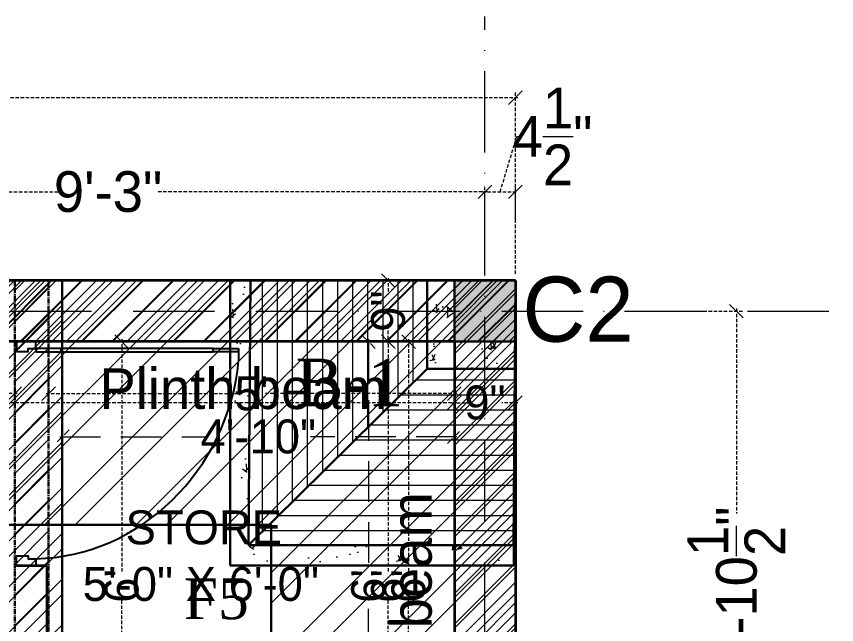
# Model space of a CAD drawing. Header units: millimetres. Extents: x -6808 to 215771, y -89660 to -16303.
# Drawn here: x 99434.7 to 99555.5, y -47174.5 to -47084.8 of the extents above; entities that cross this region are included whole.
import ezdxf

# ---------------------------------------------------------------- set-up
doc = ezdxf.new("R2010")
doc.units = ezdxf.units.MM
doc.header["$PDMODE"] = 35
for name, pattern in [('ACAD_ISO10W100', [18, 12, -3, 0, -3]), ('CENTER2', [1.125, 0.75, -0.125, 0.125, -0.125]), ('DASHED', [0.75, 0.5, -0.25])]:
    doc.linetypes.add(name, pattern=pattern)
doc.layers.get('0').update_dxf_attribs({"color": 8})
for name, color, linetype, lineweight in [('beam', 6, 'CENTER2', 30), ('COL. FOUN', 6, 'Continuous', 30), ('col.center', 5, 'ACAD_ISO10W100', 15), ('column', 5, 'Continuous', 30), ('dim2', 6, 'Continuous', 20), ('plinth beam', 114, 'Continuous', 30), ('text', 7, 'Continuous', 25), ('wall', 7, 'Continuous', 35), ('WALL FOOTING', 6, 'Continuous', 30)]:
    doc.layers.add(name, color=color, linetype=linetype, lineweight=lineweight)
doc.layers.add('Beam Text', color=6, linetype='Continuous')
doc.layers.add('NET 01', color=8, linetype='Continuous')
doc.styles.add('SAJ', font='eurr____.ttf')
doc.styles.get("Standard").update_dxf_attribs({"font": 'times.ttf'})
doc.dimstyles.new('SAJ', dxfattribs={"dimtxt": 5, "dimasz": 2, "dimexe": 1, "dimexo": 1, "dimgap": 0.09375, "dimtad": 0, "dimdec": 1, "dimzin": 0, "dimdsep": 46, "dimlunit": 4, "dimtxsty": 'SAJ', "dimblk": 'OBLIQUE', "dimcen": 0.125, "dimdle": 0.375, "dimadec": 0, "dimazin": 0, "dimtfac": 1, "dimtdec": 1, "dimtofl": 0, "dimtmove": 0, "dimatfit": 3, "dimldrblk": 'OBLIQUE', "dimfxl": 1, "dimtolj": 1, "dimtzin": 0, "dimlwd": 5, "dimlwe": 5, "dimarcsym": 1})

# ---------------------------------------------------------------- blocks, each defined once
blk = doc.blocks.new('_Oblique')
at = {"color": 0, "linetype": 'ByBlock', "lineweight": -2}
blk.add_line((-0.5, -0.5), (0.5, 0.5), dxfattribs=at)
blk = doc.blocks.new('*D877')
at = {"layer": 'Defpoints', "color": 0, "transparency": 16777216}
for p in [(99508.2296930708, -47096.81539066404), (99214.22969307083, -47123.77377088655), (99508.2296930708, -47123.77377088655)]:
    blk.add_point(p, dxfattribs=at)
at = {"layer": 'dim2', "color": 0, "linetype": 'DASHED', "lineweight": 5, "transparency": 16777216}
for p, q in [((99214.22969307083, -47122.77377088655), (99214.22969307083, -47095.81539066404)), ((99508.2296930708, -47122.77377088655), (99508.2296930708, -47095.81539066404)), ((99213.8546930708, -47096.81539066404), (99342.77470959064, -47096.81539066404)), ((99508.6046930708, -47096.81539066404), (99379.68467655098, -47096.81539066404))]:
    blk.add_line(p, q, dxfattribs=at)
at = {"layer": 'dim2', "color": 0, "lineweight": 5, "transparency": 16777216, "xscale": 2, "yscale": 2, "zscale": 2, "rotation": 180}
blk.add_blockref('_Oblique', (99214.22969307083, -47096.81539066404), dxfattribs=at)
at = {"layer": 'dim2', "color": 0, "lineweight": 5, "transparency": 16777216, "xscale": 2, "yscale": 2, "zscale": 2}
blk.add_blockref('_Oblique', (99508.2296930708, -47096.81539066404), dxfattribs=at)
at = {"layer": 'dim2', "color": 0, "transparency": 16777216, "insert": (99361.2296930708, -47096.81539066404), "char_height": 12, "attachment_point": 5, "style": 'SAJ'}
blk.add_mtext('\\A1;24\'-6"', dxfattribs=at)
blk = doc.blocks.new('QEWFWE')
at = {"layer": 'NET 01'}
for p, q in [((238503.447248156, 15011.84604531023), (238503.447248156, 15015.76753637501)), ((238503.447248156, 15015.76753637501), (238505.4079936855, 15015.76753637501)), ((238503.9780872839, 15015.767536375), (238503.9780872839, 15011.84604531023)), ((238503.9780872839, 15011.84604531023), (238503.447248156, 15011.84604531023)), ((238503.447248156, 15011.84604531023), (238503.447248156, 14988.31709892158)), ((238503.9780872839, 14988.31709892158), (238503.9780872839, 15011.84604531023)), ((238503.447248156, 14988.31709892158), (238503.447248156, 14984.39560785534)), ((238503.9780872839, 14988.31709892158), (238503.447248156, 14988.31709892158)), ((238503.9780872839, 14984.39560785534), (238503.9780872839, 14988.31709892158)), ((238503.447248156, 14984.39560785534), (238503.9780872839, 14984.39560785534))]:
    blk.add_line(p, q, dxfattribs=at)
for points in [[(238503.447248156, 14984.39560785534), (238502.397248156, 14984.39560785534), (238502.397248156, 14981.39560785623), (238503.8972481559, 14981.39560785623), (238503.8972481559, 14982.89560785623), (238503.8972481559, 14983.19560785624), (238503.447248156, 14983.19560785624)], [(238536.0159434743, 14984.39560785679), (238537.0659434743, 14984.39560785679), (238537.0659434743, 14981.39560785768), (238535.5659434743, 14981.39560785768), (238535.5659434743, 14982.89560785768), (238535.5659434743, 14983.19560785768), (238536.0159434743, 14983.19560785768)]]:
    blk.add_lwpolyline(points, close=True, dxfattribs=at)
blk.add_ellipse((238504.1825277307, 14985.62107381455), major_axis=(-29.26720776775804, 13.54059412585916), ratio=0.9257658053637364, start_param=-2.718612033376265, end_param=-1.204625234293297, dxfattribs=at)
blk = doc.blocks.new('A$C32B276F4')
at = {"layer": 'column'}
blk.add_hatch(color=256, dxfattribs=at).paths.add_polyline_path([(9, 4e-16), (9, 9), (0, 9), (0, 0)])
for p, q in [((0, 0), (0, 9)), ((0, 9), (9, 9)), ((9, 9), (9, 0)), ((9, 0), (0, 0))]:
    blk.add_line(p, q, dxfattribs=at)
at = {"layer": 'col.center', "linetype": 'ByBlock', "insert": (10.02063704890315, 9.5863662876543), "char_height": 9.6, "width": 293.6941008602527, "attachment_point": 1, "style": 'SAJ'}
blk.add_mtext('\\A1;{\\fCentury Gothic|b0|i0|c0|p34;C2}', dxfattribs=at)
blk = doc.blocks.new('*D883')
at = {"layer": 'col.center', "color": 0, "linetype": 'DASHED', "lineweight": 5, "transparency": 16777216}
for p, q in [((99392.35469307084, -47110.69043733568), (99441.0874849211, -47110.69043733568)), ((99392.72969307084, -47114.94419863255), (99392.72969307084, -47109.6904373357)), ((99504.10469307088, -47110.69043733568), (99455.37190122064, -47110.69043733568)), ((99503.72969307088, -47114.94419863255), (99503.72969307088, -47109.6904373357))]:
    blk.add_line(p, q, dxfattribs=at)
at = {"layer": 'Defpoints', "color": 0, "transparency": 16777216}
for p in [(99503.72969307088, -47110.69043733568), (99392.72969307084, -47115.94419863255), (99503.72969307088, -47115.94419863255)]:
    blk.add_point(p, dxfattribs=at)
at = {"layer": 'col.center', "color": 0, "lineweight": 5, "transparency": 16777216, "xscale": 2, "yscale": 2, "zscale": 2, "rotation": 180}
blk.add_blockref('_Oblique', (99392.72969307084, -47110.69043733568), dxfattribs=at)
at = {"layer": 'col.center', "color": 0, "lineweight": 5, "transparency": 16777216, "xscale": 2, "yscale": 2, "zscale": 2}
blk.add_blockref('_Oblique', (99503.72969307088, -47110.69043733568), dxfattribs=at)
at = {"layer": 'col.center', "color": 0, "transparency": 16777216, "insert": (99448.22969307088, -47110.69043733568), "char_height": 5, "attachment_point": 5, "style": 'SAJ'}
blk.add_mtext('\\A1;{\\H1.2x;9\'-3"}', dxfattribs=at)
blk = doc.blocks.new('*D884')
at = {"layer": 'col.center', "color": 0, "linetype": 'DASHED', "lineweight": 5, "transparency": 16777216}
for p, q in [((99505.97969307084, -47110.69043733571), (99508.43113167217, -47102.5189753313)), ((99508.43113167217, -47102.5189753313), (99508.61863167217, -47102.5189753313)), ((99503.35469307088, -47110.69043733571), (99508.6046930708, -47110.69043733571)), ((99503.72969307088, -47114.94419863255), (99503.72969307088, -47109.6904373357)), ((99508.2296930708, -47114.94419863255), (99508.2296930708, -47109.6904373357))]:
    blk.add_line(p, q, dxfattribs=at)
at = {"layer": 'Defpoints', "color": 0, "transparency": 16777216}
for p in [(99508.2296930708, -47110.69043733571), (99503.72969307088, -47115.94419863255), (99508.2296930708, -47115.94419863255)]:
    blk.add_point(p, dxfattribs=at)
at = {"layer": 'col.center', "color": 0, "lineweight": 5, "transparency": 16777216, "xscale": 2, "yscale": 2, "zscale": 2, "rotation": 180}
blk.add_blockref('_Oblique', (99503.72969307088, -47110.69043733571), dxfattribs=at)
at = {"layer": 'col.center', "color": 0, "lineweight": 5, "transparency": 16777216, "xscale": 2, "yscale": 2, "zscale": 2}
blk.add_blockref('_Oblique', (99508.2296930708, -47110.69043733571), dxfattribs=at)
at = {"layer": 'col.center', "color": 0, "transparency": 16777216, "insert": (99513.69476052676, -47102.5189753313), "char_height": 5, "attachment_point": 5, "style": 'SAJ'}
blk.add_mtext('\\A1;{\\H1.2x;4{\\H1.000000x;\\S1/2;}"}', dxfattribs=at)
blk = doc.blocks.new('*D885')
at = {"layer": 'col.center', "color": 0, "linetype": 'DASHED', "lineweight": 5, "transparency": 16777216}
for p, q in [((99533.68603890552, -47128.27377088658), (99541.76515445845, -47128.27377088658)), ((99540.76515445844, -47127.89877088658), (99540.76515445844, -47158.09521912447)), ((99540.76515445844, -47211.14877088658), (99540.76515445844, -47180.9523226487)), ((99533.68603890552, -47210.77377088658), (99541.76515445845, -47210.77377088658))]:
    blk.add_line(p, q, dxfattribs=at)
at = {"layer": 'Defpoints', "color": 0, "transparency": 16777216}
for p in [(99532.68603890552, -47128.27377088658), (99532.68603890552, -47210.77377088658), (99540.76515445844, -47210.77377088658)]:
    blk.add_point(p, dxfattribs=at)
at = {"layer": 'col.center', "color": 0, "lineweight": 5, "transparency": 16777216, "xscale": 2, "yscale": 2, "zscale": 2}
for p, rotation in [((99540.76515445844, -47128.27377088658), 90), ((99540.76515445844, -47210.77377088658), 270)]:
    blk.add_blockref('_Oblique', p, dxfattribs=dict(at, rotation=rotation))
at = {"layer": 'col.center', "color": 0, "transparency": 16777216, "insert": (99540.76515445848, -47169.52377088658), "char_height": 5, "attachment_point": 5, "rotation": 90, "style": 'SAJ'}
blk.add_mtext('\\A1;{\\H1.2x;6\'-10{\\H1.000000x;\\S1/2;}"}', dxfattribs=at)
blk = doc.blocks.new('*D895')
at = {"layer": 'col.center', "color": 0, "linetype": 'DASHED', "lineweight": 5, "transparency": 16777216}
for p, q in [((99335.72969307077, -47133.77377088656), (99335.72969307077, -47142.77248446688)), ((99499.2296930708, -47133.7737708866), (99499.2296930708, -47142.77248446688)), ((99335.35469307077, -47141.77248446691), (99408.38080357003, -47141.77248446691)), ((99499.6046930708, -47141.77248446691), (99426.57858257153, -47141.77248446691))]:
    blk.add_line(p, q, dxfattribs=at)
at = {"layer": 'Defpoints', "color": 0, "transparency": 16777216}
for p in [(99335.72969307077, -47132.77377088656), (99499.2296930708, -47132.77377088659), (99499.2296930708, -47141.77248446691)]:
    blk.add_point(p, dxfattribs=at)
at = {"layer": 'col.center', "color": 0, "lineweight": 5, "transparency": 16777216, "xscale": 2, "yscale": 2, "zscale": 2, "rotation": 180}
blk.add_blockref('_Oblique', (99335.72969307077, -47141.77248446691), dxfattribs=at)
at = {"layer": 'col.center', "color": 0, "lineweight": 5, "transparency": 16777216, "xscale": 2, "yscale": 2, "zscale": 2}
blk.add_blockref('_Oblique', (99499.2296930708, -47141.77248446691), dxfattribs=at)
at = {"layer": 'col.center', "color": 0, "transparency": 16777216, "insert": (99417.47969307078, -47141.77248446691), "char_height": 5, "attachment_point": 5, "style": 'SAJ'}
blk.add_mtext('\\A1;{\\C1;13\'-7{\\H1.000000x;\\S1/2;}"}', dxfattribs=at)
blk = doc.blocks.new('*D896')
at = {"layer": 'col.center', "color": 0, "linetype": 'DASHED', "lineweight": 5, "transparency": 16777216}
for p, q in [((99499.2296930708, -47133.77377088655), (99499.2296930708, -47142.77248446688)), ((99508.2296930708, -47133.77377088655), (99508.2296930708, -47142.77248446688)), ((99498.85469307083, -47141.77248446691), (99501.25708844526, -47141.77248446691)), ((99508.6046930708, -47141.77248446691), (99506.20229769636, -47141.77248446691))]:
    blk.add_line(p, q, dxfattribs=at)
at = {"layer": 'Defpoints', "color": 0, "transparency": 16777216}
for p in [(99499.2296930708, -47132.77377088655), (99508.2296930708, -47132.77377088655), (99499.2296930708, -47141.77248446691)]:
    blk.add_point(p, dxfattribs=at)
at = {"layer": 'col.center', "color": 0, "lineweight": 5, "transparency": 16777216, "xscale": 2, "yscale": 2, "zscale": 2, "rotation": 180}
blk.add_blockref('_Oblique', (99499.2296930708, -47141.77248446691), dxfattribs=at)
at = {"layer": 'col.center', "color": 0, "lineweight": 5, "transparency": 16777216, "xscale": 2, "yscale": 2, "zscale": 2}
blk.add_blockref('_Oblique', (99508.2296930708, -47141.77248446691), dxfattribs=at)
at = {"layer": 'col.center', "color": 0, "transparency": 16777216, "insert": (99503.72969307083, -47141.77248446691), "char_height": 5, "attachment_point": 5, "style": 'SAJ'}
blk.add_mtext('\\A1;{\\C1;9"}', dxfattribs=at)
blk = doc.blocks.new('f4')
at = {"layer": 'COL. FOUN', "lineweight": 9}
h = blk.add_hatch(dxfattribs=at)
h.set_pattern_fill('AR-CONC', color=8, scale=0.05, angle=45, style=0)
h.set_pattern_definition([(94.99999999999999, (16713.9417626683, -12505.16307433906), (7.004732517288589, 5.877668970241507), [0.9525000000000002, -10.4775]), (40.00000000000002, (16713.9417626683, -12505.16307433906), (-8.000894450414874, 5.508850326857722), [0.762, -8.382]), (145.451, (16714.52548815503, -12504.67327031056), (-0.9961079042070357, 11.38651184145857), [0.8095, -8.9045]), (91.18419999999998, (16712.1457114441, -12503.36702311483), (11.07051216152352, 8.097670643713526), [1.428749999999996, -15.71625]), (141.6356, (16713.06825244828, -12502.69221697141), (-0.3543072167613754, 17.14132162410912), [1.21425, -13.35675]), (36.18400000000003, (16712.1457114441, -12503.36702311483), (-0.3542786009578709, 17.14131926655306), [1.143, -12.573]), (66, (16713.49274986225, -12502.91801030878), (8.976027564257214, 1.74476340178109), [0.9524999999999996, -10.47749999999999]), (11.00000000000003, (16713.49274986225, -12502.91801030878), (-4.326996326117277, 8.697059659687726), [0.762, -8.382]), (116.4514, (16714.24074862859, -12502.77261501243), (4.649001980769318, 10.44182280328981), [0.8095, -8.9045]), (82.50000000000001, (16713.9417626683, -12505.16307433906), (-2.88027345339052, 3.098670683679348), [0, -8.280399999999991, 0, -8.508999999999991, 0, -8.413749999999986]), (52.49999999999999, (16713.9417626683, -12505.16307433906), (-1.17948636597124, 5.904350013734616), [0, -4.851399999999999, 0, -8.0899, 0, -3.206749999999998]), (12.5, (16711.9391655533, -12507.16567145405), (4.996393151625786, 4.591309779135679), [0, -3.174999999999998, 0, -9.906, 0, -13.1445]), (2.499999999999996, (16711.0411399412, -12508.06369706616), (4.338195220910836, 6.136119644055709), [0, -4.1275, 0, -6.578599999999998, 0, -9.3345])])
h.paths.add_polyline_path([(99636.26842500137, -47136.77377088655), (99649.2684250014, -47136.77377088655), (99649.2684250014, -47132.77377088655), (99640.2684250014, -47132.77377088655), (99640.2684250014, -47123.77377088655), (99636.26842500137, -47123.77377088655)], flags=17)
h.paths.add_polyline_path([(99610.02028928592, -47162.77719216647), (99610.2684250014, -47123.77377088655), (99607.26842500137, -47123.77377088655), (99607.26842500137, -47165.77377088655), (99649.2684250014, -47165.77377088655), (99649.02028928592, -47162.77719216647)])
at = {"layer": 'COL. FOUN', "lineweight": 15}
h = blk.add_hatch(dxfattribs=at)
h.set_pattern_fill('ANSI31', color=8, scale=0.7, angle=45, style=0)
h.set_pattern_definition([(90, (16713.9417626683, -12505.16307433906), (-2.222499999999999, 2e-16), [])])
h.paths.add_polyline_path([(99610.26876414787, -47123.72866252867), (99610.02062843242, -47162.77719216647), (99636.26842500137, -47136.77377088653), (99636.26842500137, -47123.77377088655)])
h = blk.add_hatch(dxfattribs=at)
h.set_pattern_fill('ANSI31', color=8, scale=0.7, angle=135, style=0)
h.set_pattern_definition([(180, (16713.9417626683, -12505.16307433906), (-2e-16, -2.222499999999999), [])])
h.paths.add_polyline_path([(99609.97517837817, -47162.77719216647), (99649.02028928588, -47162.77719216647), (99649.2684250014, -47136.77377088655), (99636.26842500137, -47136.77377088655)])
at = {"layer": 'COL. FOUN'}
for p, q in [((99607.26842500137, -47165.77377088655), (99607.26842500137, -47123.77377088655)), ((99610.2684250014, -47123.77377088655), (99607.26842500137, -47123.77377088655)), ((99609.97517837817, -47162.77719216647), (99610.2684250014, -47123.77377088655)), ((99610.2684250014, -47123.77377088655), (99649.2684250014, -47123.77377088655)), ((99649.2684250014, -47123.77377088655), (99648.97517837817, -47162.77719216647)), ((99636.26842500137, -47136.77377088655), (99609.97539008435, -47162.74903406943)), ((99649.02028928592, -47162.77719216647), (99609.97517837817, -47162.77719216647)), ((99649.02028928592, -47162.77719216647), (99649.02028928592, -47165.77377088655)), ((99649.02028928592, -47165.77377088655), (99607.26842500137, -47165.77377088655))]:
    blk.add_line(p, q, dxfattribs=at)
blk.add_lwpolyline([(99649.2684250014, -47136.77377088655), (99636.26842500137, -47136.77377088655), (99636.26842500137, -47123.77377088655)], dxfattribs=at)
blk.add_lwpolyline([(99640.2684250014, -47123.77377088655), (99649.2684250014, -47123.77377088655), (99649.2684250014, -47132.77377088655), (99640.2684250014, -47132.77377088655)], close=True, dxfattribs=at)
blk = doc.blocks.new('*D950')
at = {"layer": 'col.center', "color": 0, "linetype": 'DASHED', "lineweight": 5, "transparency": 16777216}
for p, q in [((99498.2296930708, -47123.77377088655), (99488.4982026728, -47123.77377088655)), ((99489.49820267275, -47123.39877088655), (99489.49820267275, -47125.80116626098)), ((99489.49820267275, -47133.14877088655), (99489.49820267275, -47130.74637551209)), ((99498.2296930708, -47132.77377088655), (99488.4982026728, -47132.77377088655))]:
    blk.add_line(p, q, dxfattribs=at)
at = {"layer": 'Defpoints', "color": 0, "transparency": 16777216}
for p in [(99499.2296930708, -47123.77377088655), (99489.49820267275, -47132.77377088655), (99499.2296930708, -47132.77377088655)]:
    blk.add_point(p, dxfattribs=at)
at = {"layer": 'col.center', "color": 0, "lineweight": 5, "transparency": 16777216, "xscale": 2, "yscale": 2, "zscale": 2}
for p, rotation in [((99489.49820267275, -47123.77377088655), 90), ((99489.49820267275, -47132.77377088655), 270)]:
    blk.add_blockref('_Oblique', p, dxfattribs=dict(at, rotation=rotation))
at = {"layer": 'col.center', "color": 0, "transparency": 16777216, "insert": (99489.4982026728, -47128.27377088653), "char_height": 5, "attachment_point": 5, "rotation": 90, "style": 'SAJ'}
blk.add_mtext('\\A1;{\\C1;9"}', dxfattribs=at)
blk = doc.blocks.new('*D948')
at = {"layer": 'col.center', "color": 0, "linetype": 'DASHED', "lineweight": 5, "transparency": 16777216}
for p, q in [((99489.49820267275, -47132.39877088655), (99489.49820267275, -47166.70865524781)), ((99498.2296930708, -47132.77377088655), (99488.4982026728, -47132.77377088655)), ((99489.49820267275, -47205.14877088661), (99489.49820267275, -47170.83888652535)), ((99498.22969307088, -47204.77377088661), (99488.4982026728, -47204.77377088661))]:
    blk.add_line(p, q, dxfattribs=at)
at = {"layer": 'Defpoints', "color": 0, "transparency": 16777216}
for p in [(99499.2296930708, -47132.77377088655), (99489.49820267275, -47204.77377088661), (99499.22969307084, -47204.77377088661)]:
    blk.add_point(p, dxfattribs=at)
at = {"layer": 'col.center', "color": 0, "lineweight": 5, "transparency": 16777216, "xscale": 2, "yscale": 2, "zscale": 2}
for p, rotation in [((99489.49820267275, -47132.77377088655), 90), ((99489.49820267275, -47204.77377088661), 270)]:
    blk.add_blockref('_Oblique', p, dxfattribs=dict(at, rotation=rotation))
at = {"layer": 'col.center', "color": 0, "transparency": 16777216, "insert": (99489.4982026728, -47168.77377088658), "char_height": 5, "attachment_point": 5, "rotation": 90, "style": 'SAJ'}
blk.add_mtext("\\A1;{\\C1;6'}", dxfattribs=at)
blk = doc.blocks.new('*D1005')
at = {"layer": 'Defpoints', "color": 0, "linetype": 'DASHED', "ltscale": 12, "transparency": 16777216}
for p in [(99441.47969307077, -47132.77377088655), (99499.2296930708, -47132.77377088656), (99499.2296930708, -47146.78158249809)]:
    blk.add_point(p, dxfattribs=at)
at = {"layer": 'plinth beam', "color": 0, "linetype": 'DASHED', "lineweight": 5, "ltscale": 12, "transparency": 16777216}
for p, q in [((99441.47969307077, -47133.77377088655), (99441.47969307077, -47147.78158249809)), ((99499.2296930708, -47133.77377088656), (99499.2296930708, -47147.78158249809)), ((99441.10469307077, -47146.78158249809), (99462.6654952, -47146.78158249809)), ((99499.6046930708, -47146.78158249809), (99478.04389094157, -47146.78158249809))]:
    blk.add_line(p, q, dxfattribs=at)
at = {"layer": 'plinth beam', "color": 0, "linetype": 'DASHED', "lineweight": 5, "ltscale": 12, "transparency": 16777216, "xscale": 2, "yscale": 2, "zscale": 2, "rotation": 180}
blk.add_blockref('_Oblique', (99441.47969307077, -47146.78158249809), dxfattribs=at)
at = {"layer": 'plinth beam', "color": 0, "linetype": 'DASHED', "lineweight": 5, "ltscale": 12, "transparency": 16777216, "xscale": 2, "yscale": 2, "zscale": 2}
blk.add_blockref('_Oblique', (99499.2296930708, -47146.78158249809), dxfattribs=at)
at = {"layer": 'plinth beam', "color": 0, "linetype": 'DASHED', "lineweight": 5, "ltscale": 12, "transparency": 16777216, "insert": (99470.35469307078, -47146.78158249809), "char_height": 5, "attachment_point": 5, "style": 'SAJ'}
blk.add_mtext('\\A1;4\'-10"', dxfattribs=at)
blk = doc.blocks.new('*D1022')
at = {"layer": 'Defpoints', "color": 0, "linetype": 'DASHED', "ltscale": 12, "transparency": 16777216}
for p in [(99499.2296930708, -47132.77377088656), (99486.58092602354, -47204.77377088655), (99499.2296930708, -47204.77377088655)]:
    blk.add_point(p, dxfattribs=at)
at = {"layer": 'plinth beam', "color": 0, "linetype": 'DASHED', "lineweight": 5, "ltscale": 12, "transparency": 16777216}
for p, q in [((99486.58092602354, -47132.39877088658), (99486.58092602354, -47166.70865524778)), ((99498.2296930708, -47132.77377088656), (99485.58092602354, -47132.77377088656)), ((99486.58092602354, -47205.14877088655), (99486.58092602354, -47170.83888652533)), ((99498.2296930708, -47204.77377088655), (99485.58092602354, -47204.77377088655))]:
    blk.add_line(p, q, dxfattribs=at)
at = {"layer": 'plinth beam', "color": 0, "linetype": 'DASHED', "lineweight": 5, "ltscale": 12, "transparency": 16777216, "xscale": 2, "yscale": 2, "zscale": 2}
for p, rotation in [((99486.58092602354, -47132.77377088656), 90), ((99486.58092602354, -47204.77377088655), 270)]:
    blk.add_blockref('_Oblique', p, dxfattribs=dict(at, rotation=rotation))
at = {"layer": 'plinth beam', "color": 0, "linetype": 'DASHED', "lineweight": 5, "ltscale": 12, "transparency": 16777216, "insert": (99486.58092602355, -47168.77377088652), "char_height": 5, "attachment_point": 5, "rotation": 90, "style": 'SAJ'}
blk.add_mtext("\\A1;6'", dxfattribs=at)
blk = doc.blocks.new('*D1078')
at = {"layer": 'Beam Text', "color": 0, "linetype": 'DASHED', "lineweight": 5, "transparency": 16777216}
for p, q in [((99335.72969307077, -47133.77377088655), (99335.72969307077, -47141.43029497918)), ((99434.47969307068, -47133.77377088655), (99434.47969307068, -47141.43029497918)), ((99335.35469307077, -47140.43029497918), (99379.15925437762, -47140.43029497918)), ((99434.85469307068, -47140.43029497918), (99391.05013176383, -47140.43029497918))]:
    blk.add_line(p, q, dxfattribs=at)
at = {"layer": 'Defpoints', "color": 0, "linetype": 'Continuous', "transparency": 16777216}
for p in [(99335.72969307077, -47132.77377088655), (99434.47969307068, -47132.77377088655), (99434.47969307068, -47140.43029497918)]:
    blk.add_point(p, dxfattribs=at)
at = {"layer": 'Beam Text', "color": 0, "linetype": 'Continuous', "lineweight": 5, "transparency": 16777216, "xscale": 2, "yscale": 2, "zscale": 2, "rotation": 180}
blk.add_blockref('_Oblique', (99335.72969307077, -47140.43029497918), dxfattribs=at)
at = {"layer": 'Beam Text', "color": 0, "linetype": 'Continuous', "lineweight": 5, "transparency": 16777216, "xscale": 2, "yscale": 2, "zscale": 2}
blk.add_blockref('_Oblique', (99434.47969307068, -47140.43029497918), dxfattribs=at)
at = {"layer": 'Beam Text', "color": 0, "linetype": 'Continuous', "lineweight": 18, "transparency": 16777216, "insert": (99385.10469307072, -47140.43029497918), "char_height": 5, "attachment_point": 5, "style": 'SAJ'}
blk.add_mtext('\\A1;8\'-3"', dxfattribs=at)
blk = doc.blocks.new('*D1080')
at = {"layer": 'Beam Text', "color": 0, "linetype": 'DASHED', "lineweight": 5, "transparency": 16777216}
for p, q in [((99439.47969307072, -47133.77377088655), (99439.47969307072, -47141.43029497918)), ((99499.2296930708, -47133.77377088655), (99499.2296930708, -47141.43029497918)), ((99439.10469307072, -47140.43029497918), (99467.2712220722, -47140.43029497918)), ((99499.6046930708, -47140.43029497918), (99471.4381640693, -47140.43029497918))]:
    blk.add_line(p, q, dxfattribs=at)
at = {"layer": 'Defpoints', "color": 0, "linetype": 'Continuous', "transparency": 16777216}
for p in [(99439.47969307072, -47132.77377088655), (99499.2296930708, -47132.77377088655), (99499.2296930708, -47140.43029497918)]:
    blk.add_point(p, dxfattribs=at)
at = {"layer": 'Beam Text', "color": 0, "linetype": 'Continuous', "lineweight": 5, "transparency": 16777216, "xscale": 2, "yscale": 2, "zscale": 2, "rotation": 180}
blk.add_blockref('_Oblique', (99439.47969307072, -47140.43029497918), dxfattribs=at)
at = {"layer": 'Beam Text', "color": 0, "linetype": 'Continuous', "lineweight": 5, "transparency": 16777216, "xscale": 2, "yscale": 2, "zscale": 2}
blk.add_blockref('_Oblique', (99499.2296930708, -47140.43029497918), dxfattribs=at)
at = {"layer": 'Beam Text', "color": 0, "linetype": 'Continuous', "lineweight": 18, "transparency": 16777216, "insert": (99469.35469307077, -47140.43029497918), "char_height": 5, "attachment_point": 5, "style": 'SAJ'}
blk.add_mtext("\\A1;5'", dxfattribs=at)
blk = doc.blocks.new('*D1081')
at = {"layer": 'Beam Text', "color": 0, "linetype": 'DASHED', "lineweight": 5, "transparency": 16777216}
for p, q in [((99492.48796011208, -47132.39877088655), (99492.48796011208, -47166.70865524778)), ((99498.2296930708, -47132.77377088655), (99491.48796011208, -47132.77377088655)), ((99492.48796011208, -47205.14877088655), (99492.48796011208, -47170.83888652532)), ((99498.2296930708, -47204.77377088655), (99491.48796011208, -47204.77377088655))]:
    blk.add_line(p, q, dxfattribs=at)
at = {"layer": 'Defpoints', "color": 0, "linetype": 'Continuous', "transparency": 16777216}
for p in [(99499.2296930708, -47132.77377088655), (99492.48796011208, -47204.77377088655), (99499.2296930708, -47204.77377088655)]:
    blk.add_point(p, dxfattribs=at)
at = {"layer": 'Beam Text', "color": 0, "linetype": 'Continuous', "lineweight": 5, "transparency": 16777216, "xscale": 2, "yscale": 2, "zscale": 2}
for p, rotation in [((99492.48796011208, -47132.77377088655), 90), ((99492.48796011208, -47204.77377088655), 270)]:
    blk.add_blockref('_Oblique', p, dxfattribs=dict(at, rotation=rotation))
at = {"layer": 'Beam Text', "color": 0, "linetype": 'Continuous', "lineweight": 18, "transparency": 16777216, "insert": (99492.48796011214, -47168.77377088652), "char_height": 5, "attachment_point": 5, "rotation": 90, "style": 'SAJ'}
blk.add_mtext("\\A1;6'", dxfattribs=at)
blk = doc.blocks.new('*D1082')
at = {"layer": 'Beam Text', "color": 0, "linetype": 'DASHED', "lineweight": 5, "transparency": 16777216}
for p, q in [((99450.24069275438, -47132.39877088655), (99450.24069275438, -47166.70865524778)), ((99440.47969307072, -47132.77377088655), (99451.24069275438, -47132.77377088655)), ((99450.24069275438, -47205.14877088655), (99450.24069275438, -47170.83888652532)), ((99440.47969307072, -47204.77377088655), (99451.24069275438, -47204.77377088655))]:
    blk.add_line(p, q, dxfattribs=at)
at = {"layer": 'Defpoints', "color": 0, "linetype": 'Continuous', "transparency": 16777216}
for p in [(99439.47969307072, -47132.77377088655), (99439.47969307072, -47204.77377088655), (99450.24069275438, -47204.77377088655)]:
    blk.add_point(p, dxfattribs=at)
at = {"layer": 'Beam Text', "color": 0, "linetype": 'Continuous', "lineweight": 5, "transparency": 16777216, "xscale": 2, "yscale": 2, "zscale": 2}
for p, rotation in [((99450.24069275438, -47132.77377088655), 90), ((99450.24069275438, -47204.77377088655), 270)]:
    blk.add_blockref('_Oblique', p, dxfattribs=dict(at, rotation=rotation))
at = {"layer": 'Beam Text', "color": 0, "linetype": 'Continuous', "lineweight": 18, "transparency": 16777216, "insert": (99450.24069275439, -47168.77377088652), "char_height": 5, "attachment_point": 5, "rotation": 90, "style": 'SAJ'}
blk.add_mtext("\\A1;6'", dxfattribs=at)

msp = doc.modelspace()

# ---------------------------------------------------------------- hatches: boundary and pattern name
at = {"layer": 'beam', "linetype": 'Continuous', "lineweight": 18}
h = msp.add_hatch(dxfattribs=at)
h.set_pattern_fill('ANSI31', color=256, style=0)
h.set_pattern_definition([(45, (-1714.802339718444, -2528.985285306655), (-2.245064030267287, 2.245064030267287), [])])
h.paths.add_polyline_path([(99223.22969307084, -47123.77377088655), (99214.22969307083, -47123.77377088655), (99214.22969307083, -47132.77377088655), (99223.22969307084, -47132.77377088655)])
h.paths.add_polyline_path([(99330.72969307072, -47123.77377088655), (99223.22969307084, -47123.77377088655), (99223.22969307084, -47132.77377088655), (99330.72969307072, -47132.77377088655)])
h.paths.add_polyline_path([(99335.72969307077, -47123.77377088655), (99330.72969307072, -47123.77377088655), (99330.72969307072, -47132.77377088655), (99335.72969307077, -47132.77377088655)])
h.paths.add_polyline_path([(99508.2296930708, -47123.77377088655), (99335.72969307077, -47123.77377088655), (99335.72969307077, -47132.77377088655), (99508.2296930708, -47132.77377088655)])
h = msp.add_hatch(dxfattribs=at)
h.set_pattern_fill('ANSI31', color=252, style=0)
h.set_pattern_definition([(45, (-1611.052339718488, -2528.985285306728), (-2.245064030267287, 2.245064030267287), [])])
h.paths.add_polyline_path([(99439.47969307072, -47123.77377088662), (99434.47969307068, -47123.77377088662), (99434.47969307068, -47132.77377088664), (99439.47969307072, -47132.77377088664)])
h.paths.add_polyline_path([(99439.47969307072, -47132.77377088664), (99434.47969307068, -47132.77377088664), (99434.47969307068, -47213.77377088662), (99439.47969307072, -47213.77377088662)])
h = msp.add_hatch(dxfattribs=at)
h.set_pattern_fill('ANSI31', color=256, style=0)
h.set_pattern_definition([(45, (-1429.802339718444, -2528.985285306655), (-2.245064030267287, 2.245064030267287), [])])
h.paths.add_polyline_path([(99508.2296930708, -47204.77377088656), (99499.2296930708, -47204.77377088656), (99499.2296930708, -47213.77377088655), (99508.2296930708, -47213.77377088655)])
h.paths.add_polyline_path([(99508.2296930708, -47123.77377088655), (99499.2296930708, -47123.77377088655), (99499.2296930708, -47204.77377088656), (99508.2296930708, -47204.77377088656)])
at = {"layer": 'plinth beam', "lineweight": 13}
h = msp.add_hatch(dxfattribs=at)
h.set_pattern_fill('ANSI32', color=256, scale=0.5, style=0)
h.set_pattern_definition([(45, (1236.28788989436, -107.5747977063074), (-3.367596045400931, 3.367596045400933), []), (45, (1238.53295489436, -107.5747977063074), (-3.367596045400931, 3.367596045400933), [])])
h.paths.add_polyline_path([(99508.2296930708, -47123.77377088655), (99214.22969307083, -47123.77377088655), (99214.22969307083, -47132.77377088655), (99508.2296930708, -47132.77377088655)])
h = msp.add_hatch(dxfattribs=at)
h.set_pattern_fill('ANSI32', color=256, scale=0.5, style=0)
h.set_pattern_definition([(45, (731.7436674382477, 1.45519e-11), (-3.367596045400931, 3.367596045400933), []), (45, (733.988732438248, 1.45519e-11), (-3.367596045400931, 3.367596045400933), [])])
h.paths.add_polyline_path([(99441.47969307077, -47123.77377088653), (99432.47969307077, -47123.77377088653), (99432.47969307078, -47213.77377088653), (99441.47969307078, -47213.77377088653)])
h = msp.add_hatch(dxfattribs=at)
h.set_pattern_fill('ANSI32', color=256, scale=0.5, style=0)
h.set_pattern_definition([(45, (1658.808242079249, 0), (-3.367596045400931, 3.367596045400933), []), (45, (1661.053307079249, 0), (-3.367596045400931, 3.367596045400933), [])])
h.paths.add_polyline_path([(99508.2296930708, -47123.77377088655), (99499.2296930708, -47123.77377088655), (99499.2296930708, -47911.77377088655), (99508.2296930708, -47911.77377088655)])
at = {"layer": 'WALL FOOTING', "lineweight": 15}
h = msp.add_hatch(dxfattribs=at)
h.set_pattern_fill('ANSI32', color=256, style=0)
h.set_pattern_definition([(45, (1185.855158078775, 0), (-6.735192090801865, 6.735192090801866), []), (45, (1190.345288078775, 0), (-6.735192090801865, 6.735192090801866), [])])
h.paths.add_polyline_path([(99250.2296930708, -47159.77377088655), (99472.2296930708, -47159.77377088655), (99472.2296930708, -47911.77377088655), (99508.2296930708, -47911.77377088655), (99508.2296930708, -47123.77377088655), (99214.22969307083, -47123.77377088655), (99214.22969307083, -47911.77377088655), (99250.2296930708, -47911.77377088655)])

# ---------------------------------------------------------------- linework, layer by layer
at = {"layer": 'beam'}
for points in [[(99214.22969307083, -47123.77377088655), (99508.2296930708, -47123.77377088655), (99508.2296930708, -47132.77377088655), (99214.22969307083, -47132.77377088655)], [(99499.2296930708, -47123.77377088655), (99508.2296930708, -47123.77377088655), (99508.2296930708, -47213.77377088655), (99499.2296930708, -47213.77377088655)]]:
    msp.add_lwpolyline(points, close=True, dxfattribs=at)
at = {"layer": 'beam', "color": 252}
msp.add_lwpolyline([(99434.47969307068, -47213.77377088662), (99439.47969307072, -47213.77377088662), (99439.47969307072, -47123.77377088662), (99434.47969307068, -47123.77377088662)], close=True, dxfattribs=at)
at = {"layer": 'col.center'}
for p, q in [((99503.72969307084, -47937.50813634104), (99503.72969307084, -47084.82735587497)), ((99180.40437192403, -47128.27377088655), (99555.52951113507, -47128.27377088658))]:
    msp.add_line(p, q, dxfattribs=at)
at = {"layer": 'plinth beam'}
for points in [[(99214.22969307083, -47123.77377088655), (99508.2296930708, -47123.77377088655), (99508.2296930708, -47132.77377088655), (99214.22969307083, -47132.77377088655)], [(99432.47969307077, -47123.77377088655), (99441.47969307077, -47123.77377088655), (99441.47969307078, -47213.77377088655), (99432.47969307078, -47213.77377088655)], [(99499.2296930708, -47123.77377088655), (99508.2296930708, -47123.77377088655), (99508.2296930708, -47911.77377088655), (99499.2296930708, -47911.77377088655)]]:
    msp.add_lwpolyline(points, close=True, dxfattribs=at)
at = {"layer": 'wall'}
for p, q in [((99508.2296930708, -47123.77377088655), (99214.22969307083, -47123.77377088655)), ((99508.2296930708, -47123.77377088655), (99508.2296930708, -47911.77377088655)), ((99499.2296930708, -47132.77377088655), (99223.22969307084, -47132.77377088655)), ((99499.2296930708, -47132.77377088655), (99499.2296930708, -47204.77377088655))]:
    msp.add_line(p, q, dxfattribs=at)
at = {"layer": 'wall', "color": 1}
for p, q in [((99434.72969307221, -47165.77377054417), (99439.2296930708, -47165.77377054417)), ((99439.2296930708, -47165.77377054417), (99439.2296930708, -47204.77377088655))]:
    msp.add_line(p, q, dxfattribs=at)
at = {"layer": 'WALL FOOTING'}
msp.add_lwpolyline([(99472.2296930708, -47911.77377088655), (99472.2296930708, -47159.77377088655), (99250.2296930708, -47159.77377088655), (99250.2296930708, -47911.77377088655), (99214.22969307083, -47911.77377088655), (99214.22969307083, -47123.77377088655), (99508.2296930708, -47123.77377088655), (99508.2296930708, -47911.77377088655)], close=True, dxfattribs=at)

# ---------------------------------------------------------------- block references
at = {"layer": 'COL. FOUN'}
msp.add_blockref('f4', (-141.0387319305737, 0), dxfattribs=at)
at = {"layer": 'column'}
msp.add_blockref('A$C32B276F4', (99499.2296930708, -47132.77377088655), dxfattribs=at)
at = {"layer": 'wall', "color": 1, "xscale": 0.9518673649145052, "yscale": 0.9518673649145052, "zscale": 0.9518673649145052, "rotation": 270}
msp.add_blockref('QEWFWE', (85174.42813307901, 179889.8746235083), dxfattribs=at)

# ---------------------------------------------------------------- texts
at = {"layer": 'Beam Text', "linetype": 'ByBlock', "lineweight": 30, "ltscale": 2, "insert": (99483.7942994216, -47138.8114932674), "char_height": 7, "width": 109.2554202004248, "attachment_point": 5}
msp.add_mtext('B-1', dxfattribs=at)
at = {"layer": 'COL. FOUN', "insert": (99459.38577273027, -47167.68155102505), "char_height": 6, "width": 209.6302596920604, "attachment_point": 1}
msp.add_mtext('F5', dxfattribs=at)
at = {"layer": 'plinth beam', "insert": (99446.95288755496, -47136.70499086888), "char_height": 6, "width": 244.7450840502106, "attachment_point": 1, "style": 'SAJ'}
msp.add_mtext('\\A1;{\\fCentury Gothic|b0|i0|c0|p34;Plinth beam}', dxfattribs=at)
at = {"layer": 'plinth beam', "insert": (99489.89925162598, -47197.3338459013), "char_height": 6, "width": 244.7450840502106, "attachment_point": 1, "rotation": 90, "style": 'SAJ'}
msp.add_mtext('\\A1;{\\fCentury Gothic|b0|i0|c0|p34;Plinth beam}', dxfattribs=at)
at = {"layer": 'text', "ltscale": 2, "insert": (99444.49498000262, -47157.65495992097), "char_height": 6, "width": 244.7450840502106, "attachment_point": 1, "style": 'SAJ'}
msp.add_mtext('\\A1;{\\fCentury Gothic|b0|i0|c0|p34;  \\H0.83333x; STORE\\P5\'-0" X 6\'-0"}', dxfattribs=at)

# ---------------------------------------------------------------- dimensions: what is measured, and where the dimension line sits
at = {"layer": 'Beam Text', "color": 1, "linetype": 'Continuous', "lineweight": 18}
for p1, p2, distance, picture, middle in [((99439.47969307072, -47132.77377088655), (99439.47969307072, -47204.77377088655), 10.760999683654518, '*D1082', (99450.24069275439, -47168.77377088652)), ((99499.2296930708, -47132.77377088655), (99499.2296930708, -47204.77377088655), -6.741732958718785, '*D1081', (99492.48796011214, -47168.77377088652)), ((99335.72969307077, -47132.77377088655), (99434.47969307068, -47132.77377088655), -7.656524092628388, '*D1078', (99385.10469307072, -47140.43029497918)), ((99439.47969307072, -47132.77377088655), (99499.2296930708, -47132.77377088655), -7.656524092628388, '*D1080', (99469.35469307077, -47140.43029497918))]:
    dim = msp.add_aligned_dim(p1=p1, p2=p2, distance=distance, dimstyle='SAJ', dxfattribs=at)
    dim.commit()
    dim.dimension.update_dxf_attribs({"geometry": picture, "text_midpoint": middle})
at = {"layer": 'col.center'}
for p1, p2, distance, text, picture, middle in [((99503.72969307088, -47115.94419863255), (99508.2296930708, -47115.94419863255), 5.253761296837183, '{\\H1.2x;<>}', '*D884', (99508.71238167217, -47102.5189753313)), ((99392.72969307084, -47115.94419863255), (99503.72969307088, -47115.94419863255), 5.253761296866286, '{\\H1.2x;<>}', '*D883', (99448.22969307088, -47110.69043733568)), ((99499.2296930708, -47123.77377088655), (99499.2296930708, -47132.77377088655), -9.731490398044116, '{\\C1;<>}', '*D950', (99489.4982026728, -47128.27377088653)), ((99532.68603890552, -47128.27377088658), (99532.68603890552, -47210.77377088658), 8.079115552915027, '{\\H1.2x;<>}', '*D885', (99540.76515445848, -47169.52377088658)), ((99499.2296930708, -47132.77377088655), (99499.22969307084, -47204.77377088661), -9.731490398087772, '{\\C1;<>}', '*D948', (99489.4982026728, -47168.77377088658)), ((99335.72969307077, -47132.77377088656), (99499.2296930708, -47132.77377088659), -8.99871358031669, '{\\C1;<>}', '*D895', (99417.47969307078, -47141.77248446691)), ((99508.2296930708, -47132.77377088655), (99499.2296930708, -47132.77377088655), 8.99871358035307, '{\\C1;<>}', '*D896', (99503.72969307083, -47141.77248446691))]:
    dim = msp.add_aligned_dim(p1=p1, p2=p2, distance=distance, text=text, dimstyle='SAJ', override={"dimtmove": 1}, dxfattribs=at)
    dim.commit()
    dim.dimension.update_dxf_attribs({"geometry": picture, "text_midpoint": middle})
at = {"layer": 'dim2'}
dim = msp.add_linear_dim(base=(99508.2296930708, -47096.81539066404), p1=(99214.22969307083, -47123.77377088655), p2=(99508.2296930708, -47123.77377088655), angle=0, dimstyle='SAJ', override={"dimtxt": 12}, dxfattribs=at)
dim.commit()
dim.dimension.update_dxf_attribs({"geometry": '*D877', "text_midpoint": (99361.2296930708, -47096.81539066404), "dimtype": 161})
at = {"layer": 'plinth beam', "linetype": 'DASHED', "lineweight": 5, "ltscale": 12}
for p1, p2, distance, picture, middle in [((99499.2296930708, -47132.77377088656), (99499.2296930708, -47204.77377088655), -12.648767047256115, '*D1022', (99486.58092602355, -47168.77377088652)), ((99441.47969307077, -47132.77377088655), (99499.2296930708, -47132.77377088656), -14.007811611532816, '*D1005', (99470.35469307078, -47146.78158249809))]:
    dim = msp.add_aligned_dim(p1=p1, p2=p2, distance=distance, dimstyle='SAJ', dxfattribs=at)
    dim.commit()
    dim.dimension.update_dxf_attribs({"geometry": picture, "text_midpoint": middle})

doc.saveas('drawing.dxf')
